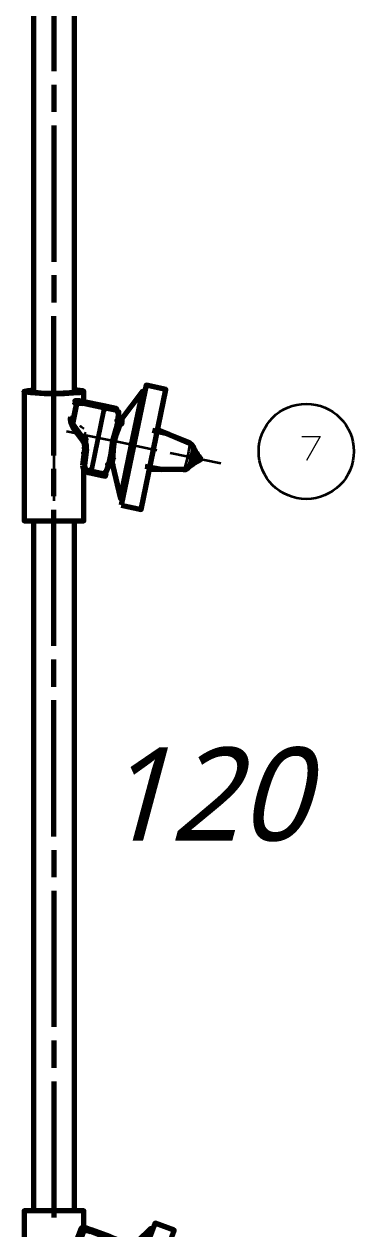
# Model space of a CAD drawing. Header units: millimetres. Extents: x 0 to 174, y 0 to 33.
# Drawn here: x 33.839 to 34.793, y 11.265 to 14.75 of the extents above; entities that cross this region are included whole.
import ezdxf

# ---------------------------------------------------------------- set-up
doc = ezdxf.new("R2010")
doc.units = ezdxf.units.MM
doc.layers.add('PDF_Geomertry', color=7, linetype='Continuous', true_color=0x405f80)
doc.layers.add('PDF_Text', color=7, linetype='Continuous')
doc.styles.add('PDF Lucida Handwriting Italic', font='')
doc.styles.get('PDF Lucida Handwriting Italic').set_extended_font_data('Lucida Handwriting', italic=True)

# ---------------------------------------------------------------- blocks, each defined once
blk = doc.blocks.new('SYM_7_014')
at = {"layer": 'PDF_Geomertry', "lineweight": 70}
for points in [[(-0.1478, 0.1159), (-0.1478, 0.1452), (-0.1487, 0.1444), (-0.1515, 0.1434), (-0.1603, 0.1419), (-0.1793, 0.1402), (-0.2047, 0.1392), (-0.2624, 0.1391), (-0.3014, 0.1412), (-0.3172, 0.1434), (-0.32, 0.1442), (-0.3207, 0.1447), (-0.321, 0.1449), (-0.321, 0.1451), (-0.321, 0.1452), (-0.321, 0.1453), (-0.321, 0.1455), (-0.3208, 0.1456), (-0.3203, 0.1462), (-0.3189, 0.1467), (-0.3094, 0.1485), (-0.2935, 0.1499)], [(-0.321, 0.1452), (-0.321, -0.0301), (-0.321, -0.2283), (-0.1478, -0.2283), (-0.1478, -0.0813)], [(-0.1478, 0.1452), (-0.1478, 0.1453), (-0.1479, 0.1456), (-0.1481, 0.1458), (-0.1487, 0.1462), (-0.1517, 0.1472), (-0.1672, 0.1494), (-0.1754, 0.1499)], [(0.0281, 0.1449), (0.0224, 0.146), (-0.0431, 0.0595)], [(-0.0418, -0.1641), (-0.0097, -0.009), (0.0224, 0.146)], [(-0.0376, 0.0565), (-0.0407, 0.0549), (-0.0446, 0.0553), (-0.0474, 0.0576), (-0.0481, 0.0591), (-0.0481, 0.0608), (-0.0479, 0.0624), (-0.0471, 0.0869), (-0.0471, 0.0869), (-0.0472, 0.0869), (-0.0472, 0.0867), (-0.0475, 0.0867), (-0.05, 0.0863), (-0.0521, 0.0862), (-0.0517, 0.0894), (-0.0525, 0.0945), (-0.0549, 0.0967), (-0.0899, 0.104), (-0.1476, 0.1159), (-0.1533, 0.1172), (-0.161, 0.118), (-0.1669, 0.118), (-0.169, 0.1083), (-0.1719, 0.0942), (-0.1769, 0.0703), (-0.1719, 0.0942), (-0.169, 0.1083), (-0.1669, 0.118), (-0.1738, 0.118), (-0.169, 0.1083), (-0.1774, 0.1148), (-0.1775, 0.1149)], [(-0.1685, 0.1103), (-0.1681, 0.1123)], [(-0.161, 0.118), (-0.161, 0.1083)], [(-0.161, 0.1137), (-0.1572, 0.1156), (-0.1535, 0.1165), (-0.1525, 0.116), (-0.1514, 0.116)], [(-0.1533, 0.1172), (-0.1535, 0.1165), (-0.1553, 0.1076)], [(-0.1535, 0.1165), (-0.1476, 0.1159)], [(-0.1864, 0.0723), (-0.1872, 0.0655), (-0.1868, 0.0587), (-0.1851, 0.0519), (-0.1822, 0.0456), (-0.1822, 0.0456), (-0.1822, 0.0459), (-0.1821, 0.0462), (-0.1818, 0.0477), (-0.1811, 0.0508), (-0.1769, 0.0703), (-0.1811, 0.0508), (-0.1818, 0.0477), (-0.1821, 0.0462), (-0.1822, 0.0459), (-0.1822, 0.0456), (-0.1822, 0.0456), (-0.1796, 0.0413), (-0.1536, 0.0065), (-0.1497, 0.0002), (-0.1472, -0.0067), (-0.146, -0.014), (-0.1463, -0.0213), (-0.1456, -0.0103), (-0.146, -0.0031), (-0.1474, 0.011), (-0.1454, 0.0106), (-0.1429, 0.0099), (-0.1426, 0.0098), (-0.1426, 0.0097), (-0.1425, 0.0097), (-0.1425, 0.0097)], [(-0.0476, 0.071), (-0.0474, 0.0691)], [(-0.1531, 0.0447), (-0.1533, 0.0444), (-0.1561, 0.0398)], [(-0.084, -0.0913), (-0.0861, -0.0898), (-0.0883, -0.0887), (-0.0894, -0.0923), (-0.0921, -0.0962), (-0.094, -0.0972), (-0.095, -0.0972), (-0.0917, -0.0973), (-0.0885, -0.0962), (-0.0858, -0.0941), (-0.084, -0.0913), (-0.075, -0.0685), (-0.0726, -0.0658), (-0.0692, -0.0649), (-0.0658, -0.0663), (-0.0639, -0.0694), (-0.0632, -0.0669), (-0.0653, -0.0638), (-0.069, -0.0626), (-0.0725, -0.0638), (-0.0744, -0.0669), (-0.0717, -0.0531), (-0.0685, -0.0258), (-0.0639, 0.0023), (-0.0569, 0.0298), (-0.049, 0.056), (-0.0481, 0.0608), (-0.0528, 0.0617), (-0.0514, 0.0617), (-0.0479, 0.0624), (-0.0468, 0.0592), (-0.0439, 0.0572), (-0.0403, 0.0572), (-0.0374, 0.0591), (-0.0371, 0.0669), (-0.0371, 0.0673)], [(-0.049, 0.056), (-0.0489, 0.0544), (-0.0467, 0.0517), (-0.0442, 0.0508), (-0.0418, 0.0506), (-0.0386, 0.0522), (-0.0376, 0.0566)], [(-0.0474, 0.0692), (-0.0474, 0.0691), (-0.0475, 0.0683), (-0.0478, 0.0613)], [(-0.1425, 0.0095), (-0.1435, 0.0016), (-0.1444, -0.0062), (-0.1453, -0.0138), (-0.1457, -0.0176), (-0.1458, -0.0184), (-0.1463, -0.0213), (-0.1515, -0.0674)], [(-0.1412, 0.0202), (-0.1421, 0.0203), (-0.1471, 0.0209)], [(-0.0639, 0.0023), (-0.0553, 0.0005)], [(0.1567, -0.0019), (0.1276, 0.0097), (0.0989, 0.021), (0.0928, 0.0231), (0.0717, 0.028), (0.0504, 0.0328)], [(0.09, 0.0247), (0.0729, 0.0315), (0.0699, 0.0326)], [(0.0928, 0.0231), (0.1568, -0.0038), (0.1569, -0.0026), (0.1568, -0.0022), (0.1567, -0.0019), (0.1567, -0.0019), (0.1586, -0.0028)], [(-0.1478, -0.0351), (-0.1478, -0.0301)], [(0.1568, -0.0038), (0.1583, -0.0045), (0.1586, -0.0033), (0.1587, -0.003), (0.1586, -0.0028), (0.1586, -0.0028), (0.1586, -0.0028), (0.1643, -0.0074), (0.1669, -0.0116), (0.1688, -0.0177), (0.1685, -0.0238), (0.1669, -0.031), (0.1653, -0.0391), (0.1646, -0.0405), (0.1626, -0.0431), (0.1622, -0.0442), (0.1621, -0.0449), (0.1621, -0.0462), (0.1628, -0.0494), (0.1629, -0.0509), (0.1621, -0.0549), (0.1613, -0.0588), (0.1597, -0.066), (0.1576, -0.071), (0.1538, -0.0755), (0.1497, -0.078), (0.1426, -0.0797), (0.1425, -0.081), (0.1424, -0.0815), (0.1424, -0.0815), (0.1424, -0.0816), (0.1401, -0.0816), (0.0781, -0.0797)], [(0.1688, -0.0184), (0.1753, -0.028), (0.1782, -0.0323), (0.1811, -0.0365), (0.1837, -0.0403), (0.1861, -0.0437), (0.1907, -0.0505), (0.1837, -0.0549), (0.1821, -0.0559), (0.1676, -0.0651), (0.1578, -0.0712)], [(0.1582, -0.0045), (0.1615, -0.0067), (0.1644, -0.0094), (0.1667, -0.0128), (0.1682, -0.0165), (0.1688, -0.0203), (0.1685, -0.0238)], [(-0.1517, -0.0674), (-0.1503, -0.0769), (-0.1447, -0.0845), (-0.1362, -0.0887), (-0.13, -0.0899), (-0.095, -0.0972), (-0.0853, -0.0992), (-0.0838, -0.0913)], [(-0.0747, -0.0684), (-0.0757, -0.0702)], [(-0.0746, -0.0677), (-0.0749, -0.0685), (-0.0749, -0.0685), (-0.0749, -0.0687), (-0.0749, -0.0687), (-0.0747, -0.0685)], [(-0.0717, -0.0531), (-0.071, -0.0517), (-0.0699, -0.0508), (-0.0664, -0.0499), (-0.0626, -0.051), (-0.0612, -0.0522), (-0.0604, -0.0535)], [(-0.0656, -0.0666), (-0.0418, -0.1641), (-0.0362, -0.1652)], [(-0.0646, -0.0709), (-0.0639, -0.0694)], [(0.1576, -0.0716), (0.1597, -0.066), (0.1585, -0.0701), (0.1562, -0.0738), (0.1533, -0.0769), (0.15, -0.0792), (0.1463, -0.0808), (0.1424, -0.0815)], [(0.1628, -0.0513), (0.1711, -0.0531), (0.176, -0.0552), (0.18, -0.0558), (0.1833, -0.0551), (0.1837, -0.0549)], [(0.1654, -0.0385), (0.1738, -0.0403), (0.179, -0.0402), (0.1829, -0.0413), (0.1858, -0.0434), (0.1861, -0.0437)], [(0.1738, -0.0403), (0.176, -0.0416), (0.1774, -0.0442), (0.1774, -0.0474)], [(0.0468, -0.0788), (0.0685, -0.0794), (0.0781, -0.0797), (0.0717, -0.0791), (0.0503, -0.0752), (0.0289, -0.0713)], [(0.1401, -0.0816), (0.1403, -0.0815), (0.1404, -0.0813), (0.1407, -0.081), (0.1411, -0.0798), (0.0717, -0.0791)], [(0.1411, -0.0798), (0.1426, -0.0797)]]:
    blk.add_lwpolyline(points, dxfattribs=at)
for points in [[(-0.04, -0.1837), (0.0178, -0.1956), (0.0896, 0.1513), (0.0318, 0.1634)], [(-0.0918, 0.0945), (-0.0899, 0.104), (-0.0889, 0.1035), (-0.0875, 0.1019), (-0.0867, 0.0972), (-0.0871, 0.0935)], [(-0.0749, -0.0685), (-0.0749, -0.0684), (-0.0749, -0.0684), (-0.075, -0.0683), (-0.076, -0.0676), (-0.0792, -0.0659), (-0.0757, -0.0666), (-0.0744, -0.0669)], [(-0.1232, -0.0815), (-0.1236, -0.083), (-0.126, -0.0878), (-0.1281, -0.0897), (-0.129, -0.0899), (-0.13, -0.0899), (-0.1299, -0.0892), (-0.1281, -0.0805)]]:
    blk.add_lwpolyline(points, close=True, dxfattribs=at)
at = {"layer": 'PDF_Geomertry', "lineweight": 35}
for points in [[(-0.1717, 0.0472), (-0.1757, 0.0542), (-0.1774, 0.0623), (-0.1769, 0.0703), (-0.1719, 0.0942), (-0.169, 0.1083), (-0.161, 0.1083), (-0.1553, 0.1076), (-0.1496, 0.1065)], [(-0.169, 0.1083), (-0.169, 0.1083)], [(-0.1687, 0.1094), (-0.1621, 0.108), (-0.16, 0.1076), (-0.1596, 0.1076), (-0.1593, 0.1074)], [(-0.1362, -0.0887), (-0.136, -0.0874), (-0.1343, -0.0791), (-0.1281, -0.0805), (-0.0918, 0.0945), (-0.1496, 0.1065), (-0.1476, 0.1159)], [(-0.1864, 0.0723), (-0.1857, 0.0722), (-0.1769, 0.0703)], [(-0.1769, 0.0703), (-0.1769, 0.0703)], [(-0.1536, 0.0065), (-0.1529, 0.0069), (-0.1458, 0.0122), (-0.1717, 0.0472), (-0.1785, 0.0422), (-0.1796, 0.0413)], [(-0.004, -0.0102), (-0.0097, -0.009), (-0.0553, 0.0005), (-0.0504, 0.0185), (-0.0443, 0.036), (-0.0385, 0.052)], [(-0.0376, 0.0565), (-0.0374, 0.0591)], [(-0.1365, -0.0224), (-0.1367, -0.0102), (-0.1399, 0.0016), (-0.1458, 0.0122)], [(-0.0632, -0.0669), (-0.0604, -0.0535), (-0.0587, -0.0259), (-0.0575, -0.0127), (-0.0553, 0.0005)], [(0.0644, 0.0299), (0.09, 0.0247)], [(0.0653, 0.0335), (0.0699, 0.0326)], [(-0.1463, -0.0213), (-0.1458, -0.0213), (-0.1454, -0.0213), (-0.1433, -0.0216), (-0.1365, -0.0224), (-0.1419, -0.0685), (-0.1508, -0.0674), (-0.1515, -0.0674)], [(0.1582, -0.0045), (0.1549, -0.0288), (0.1492, -0.056), (0.1426, -0.0797)], [(0.1668, -0.0317), (0.1678, -0.0331), (0.1665, -0.0328)], [(0.1753, -0.028), (0.1743, -0.0287), (0.1678, -0.0331), (0.179, -0.0402)], [(-0.1419, -0.0685), (-0.1419, -0.0703), (-0.1417, -0.0722), (-0.141, -0.074), (-0.1401, -0.0753), (-0.1389, -0.0769), (-0.1376, -0.0778), (-0.1358, -0.0787), (-0.1343, -0.0791)], [(0.1614, -0.0583), (0.1628, -0.0573), (0.1615, -0.057)], [(0.1621, -0.0449), (0.1772, -0.048), (0.181, -0.0502), (0.1824, -0.0523), (0.1833, -0.0551)], [(0.1622, -0.0442), (0.1774, -0.0474), (0.1817, -0.0469), (0.1858, -0.0434)], [(0.176, -0.0552), (0.1628, -0.0573), (0.1669, -0.064), (0.1676, -0.0651)], [(0.1772, -0.048), (0.176, -0.0509), (0.1738, -0.0527), (0.1711, -0.0531)], [(0.0468, -0.0788), (0.0422, -0.0778)], [(0.0685, -0.0794), (0.0429, -0.0741)]]:
    blk.add_lwpolyline(points, dxfattribs=at)
blk.add_lwpolyline([(-0.1232, -0.0815), (-0.0883, -0.0887), (-0.0792, -0.0659), (-0.0528, 0.0617), (-0.0521, 0.0862), (-0.0871, 0.0935)], close=True, dxfattribs=at)
blk = doc.blocks.new('SYM_7_044')
at = {"layer": 'PDF_Geomertry', "lineweight": 70}
for points in [[(-0.1492, 0.1426), (-0.1492, 0.1919), (-0.3224, 0.1919), (-0.3224, 0.0063), (-0.3224, -0.1821), (-0.1492, -0.1821), (-0.1492, -0.0672)], [(-0.0395, 0.0632), (-0.0397, 0.0615), (-0.0378, 0.0585), (-0.0356, 0.0571), (-0.0333, 0.0567), (-0.0299, 0.0576), (-0.0283, 0.0618), (-0.0315, 0.0607), (-0.0352, 0.0618), (-0.0377, 0.0644), (-0.0381, 0.066), (-0.0378, 0.0676), (-0.0374, 0.0692), (-0.033, 0.0933), (-0.033, 0.0933), (-0.0331, 0.0933), (-0.0331, 0.0932), (-0.0334, 0.0932), (-0.036, 0.0932), (-0.038, 0.0935), (-0.0372, 0.0965), (-0.0372, 0.1017), (-0.0391, 0.1042), (-0.0726, 0.1167), (-0.128, 0.1372), (-0.1334, 0.1393), (-0.146, 0.144), (-0.1467, 0.1422), (-0.1502, 0.1329), (-0.1552, 0.1194), (-0.1638, 0.0968), (-0.1552, 0.1194), (-0.1502, 0.1329), (-0.1467, 0.1422), (-0.1534, 0.1433), (-0.1577, 0.1408), (-0.1728, 0.1001), (-0.1747, 0.0935), (-0.1753, 0.0865), (-0.1747, 0.0797), (-0.1728, 0.0731), (-0.1728, 0.0731), (-0.1727, 0.0733), (-0.1727, 0.0736), (-0.172, 0.0751), (-0.171, 0.0779), (-0.1638, 0.0968), (-0.171, 0.0779), (-0.172, 0.0751), (-0.1727, 0.0736), (-0.1727, 0.0733), (-0.1728, 0.0731), (-0.1728, 0.0731), (-0.1708, 0.0683), (-0.1505, 0.0299), (-0.1477, 0.0232), (-0.1462, 0.016), (-0.146, 0.0086), (-0.1473, 0.0014), (-0.1451, 0.0121), (-0.1444, 0.0193), (-0.1437, 0.0335), (-0.1417, 0.0329), (-0.1394, 0.0318), (-0.1391, 0.0317), (-0.1391, 0.0315), (-0.1391, 0.0314), (-0.1391, 0.0314), (-0.1412, 0.0236), (-0.1433, 0.0161), (-0.1453, 0.0088), (-0.1463, 0.0051), (-0.1466, 0.0042), (-0.1473, 0.0014), (-0.1597, -0.0433), (-0.1599, -0.0529), (-0.1555, -0.0614), (-0.1477, -0.0667), (-0.1417, -0.0689), (-0.1083, -0.0814), (-0.099, -0.0849), (-0.0962, -0.0774)], [(-0.1467, 0.1422), (-0.1408, 0.1413), (-0.1334, 0.1393), (-0.1337, 0.1386), (-0.1369, 0.1303)], [(-0.1408, 0.1413), (-0.141, 0.14), (-0.1424, 0.1317)], [(-0.0659, -0.1556), (-0.0106, -0.0071), (0.0447, 0.1413)], [(0.0501, 0.1393), (0.0447, 0.1413), (-0.0331, 0.0656)], [(-0.1494, 0.1349), (-0.1487, 0.1367)], [(-0.1415, 0.1371), (-0.1376, 0.1385), (-0.1337, 0.1386), (-0.1327, 0.1381), (-0.1316, 0.1379)], [(-0.1337, 0.1386), (-0.128, 0.1372)], [(-0.0965, -0.0772), (-0.0984, -0.0753), (-0.1003, -0.074), (-0.102, -0.0774), (-0.1052, -0.0808), (-0.1073, -0.0815), (-0.1083, -0.0814), (-0.1049, -0.0819), (-0.1016, -0.0814), (-0.0987, -0.0797), (-0.0965, -0.0772), (-0.0841, -0.056), (-0.0815, -0.0537), (-0.0778, -0.0533), (-0.0748, -0.0553), (-0.0733, -0.0586), (-0.0722, -0.0562), (-0.0738, -0.0529), (-0.0773, -0.0511), (-0.081, -0.0518), (-0.0834, -0.0546), (-0.0784, -0.0414), (-0.0712, -0.0149), (-0.0624, 0.0122), (-0.0513, 0.0383), (-0.0395, 0.0632), (-0.0378, 0.0676), (-0.0424, 0.0693), (-0.041, 0.0692), (-0.0374, 0.0692), (-0.0369, 0.066), (-0.0344, 0.0635), (-0.0308, 0.0629), (-0.0276, 0.0643), (-0.0262, 0.0719), (-0.026, 0.0725)], [(-0.0359, 0.0776), (-0.0359, 0.0758), (-0.036, 0.0758), (-0.0362, 0.075), (-0.0376, 0.0682)], [(-0.1442, 0.0676), (-0.1445, 0.0674), (-0.148, 0.0632)], [(-0.1362, 0.0418), (-0.137, 0.0419), (-0.1419, 0.0433)], [(-0.1492, -0.0056), (-0.1492, 0.0063), (-0.3224, 0.0063), (-0.1492, 0.0063)], [(-0.0624, 0.0122), (-0.0542, 0.0092)], [(0.0956, 0.009), (0.1548, -0.0274), (0.1551, -0.0261), (0.1551, -0.0257), (0.1549, -0.0254), (0.1549, -0.0253), (0.128, -0.0096), (0.1013, 0.0061), (0.0956, 0.009), (0.0753, 0.0171), (0.0552, 0.0251)], [(0.0931, 0.011), (0.0773, 0.0203), (0.0744, 0.0219)], [(0.1548, -0.0274), (0.1562, -0.0282), (0.1567, -0.0271), (0.1567, -0.0268), (0.1567, -0.0267), (0.1567, -0.0265), (0.1567, -0.0265), (0.1616, -0.0319), (0.1637, -0.0365), (0.1645, -0.0428), (0.1633, -0.0489), (0.1606, -0.0557), (0.1578, -0.0635), (0.157, -0.0646), (0.1547, -0.0669), (0.154, -0.0681), (0.1537, -0.0686), (0.1535, -0.0699), (0.1538, -0.0732), (0.1537, -0.0747), (0.1522, -0.0786), (0.1508, -0.0824), (0.1483, -0.0893), (0.1455, -0.0939), (0.1409, -0.0976), (0.1366, -0.0994), (0.1294, -0.1001), (0.129, -0.1014), (0.1288, -0.1018), (0.1287, -0.1019), (0.1287, -0.1019), (0.1265, -0.1017)], [(0.1549, -0.0254), (0.1567, -0.0265)], [(0.156, -0.0282), (0.1591, -0.0308), (0.1615, -0.034), (0.1631, -0.0376), (0.1641, -0.0415), (0.1641, -0.0454), (0.1633, -0.0489)], [(-0.0838, -0.0561), (-0.0851, -0.0576)], [(-0.0837, -0.0554), (-0.084, -0.0561), (-0.084, -0.0561), (-0.084, -0.0562), (-0.084, -0.0562), (-0.0838, -0.0562)], [(-0.0784, -0.0414), (-0.0777, -0.0401), (-0.0763, -0.0393), (-0.0727, -0.039), (-0.0692, -0.0407), (-0.0681, -0.0419), (-0.0674, -0.0435)], [(-0.0745, -0.0556), (-0.0659, -0.1556), (-0.0605, -0.1575)], [(-0.0741, -0.06), (-0.0733, -0.0586)], [(0.1644, -0.0435), (0.1694, -0.054), (0.1716, -0.0586), (0.1738, -0.0632), (0.1759, -0.0675), (0.1777, -0.0711), (0.1812, -0.0786), (0.1737, -0.0818), (0.1719, -0.0826), (0.1562, -0.0894), (0.1456, -0.094)], [(0.158, -0.0629), (0.1659, -0.0658), (0.1712, -0.0667), (0.1749, -0.0683), (0.1774, -0.0707), (0.1777, -0.0711)], [(0.1659, -0.0658), (0.168, -0.0675), (0.169, -0.0703), (0.1685, -0.0735)], [(0.0347, -0.0847), (0.056, -0.0886), (0.0653, -0.0903), (0.0591, -0.0887), (0.0387, -0.0817), (0.0181, -0.0746)], [(0.0653, -0.0903), (0.1265, -0.1015), (0.1266, -0.1015), (0.1269, -0.1014), (0.1272, -0.1011), (0.1277, -0.1), (0.0591, -0.0887)], [(0.1277, -0.1), (0.1294, -0.1001)], [(0.1453, -0.0944), (0.1483, -0.0893), (0.1463, -0.0931), (0.1435, -0.0964), (0.1403, -0.0989), (0.1366, -0.1007), (0.1326, -0.1017), (0.1287, -0.1018)], [(0.1534, -0.0751), (0.1615, -0.0782), (0.1659, -0.081), (0.1698, -0.0822), (0.1733, -0.0819), (0.1737, -0.0818)]]:
    blk.add_lwpolyline(points, dxfattribs=at)
for points in [[(-0.1502, 0.1329), (-0.1534, 0.1433), (-0.156, 0.1428), (-0.1577, 0.1408), (-0.1576, 0.1407)], [(-0.067, -0.1751), (-0.0117, -0.1958), (0.112, 0.1363), (0.0566, 0.1569)], [(-0.076, 0.1076), (-0.0726, 0.1167), (-0.0717, 0.1161), (-0.0706, 0.1142), (-0.0705, 0.1094), (-0.0715, 0.1058)], [(-0.1338, -0.0615), (-0.1344, -0.0631), (-0.1376, -0.0675), (-0.1398, -0.0689), (-0.1408, -0.069), (-0.1417, -0.0689), (-0.1415, -0.0682), (-0.1384, -0.0599)], [(-0.0841, -0.0561), (-0.0841, -0.056), (-0.0841, -0.056), (-0.0841, -0.0558), (-0.0849, -0.055), (-0.088, -0.0528), (-0.0847, -0.054), (-0.0834, -0.0546)]]:
    blk.add_lwpolyline(points, close=True, dxfattribs=at)
at = {"layer": 'PDF_Geomertry', "lineweight": 35}
for points in [[(-0.1728, 0.1001), (-0.1722, 0.0999), (-0.1638, 0.0968), (-0.1638, 0.0967), (-0.1552, 0.1194), (-0.1502, 0.1329), (-0.1424, 0.1317), (-0.1369, 0.1303), (-0.1313, 0.1282)], [(-0.1502, 0.1329), (-0.1502, 0.1329)], [(-0.1498, 0.134), (-0.1434, 0.1317), (-0.1415, 0.131), (-0.141, 0.1308), (-0.1408, 0.1307)], [(-0.1477, -0.0667), (-0.1473, -0.0654), (-0.1444, -0.0576), (-0.1384, -0.0599), (-0.076, 0.1076), (-0.1313, 0.1282), (-0.128, 0.1372)], [(-0.1505, 0.0299), (-0.1498, 0.0303), (-0.1419, 0.0344), (-0.1622, 0.0729), (-0.1697, 0.069), (-0.1708, 0.0683)], [(-0.1622, 0.0729), (-0.1649, 0.0806), (-0.1655, 0.0888), (-0.1638, 0.0967)], [(-0.0052, -0.0092), (-0.0106, -0.0071), (-0.0542, 0.0092), (-0.0467, 0.0263), (-0.0378, 0.0426), (-0.0298, 0.0575)], [(-0.0283, 0.0618), (-0.0276, 0.0643)], [(-0.1473, 0.0014), (-0.147, 0.0014), (-0.1466, 0.0013), (-0.1447, 0.0007), (-0.138, -0.0011), (-0.1503, -0.046), (-0.159, -0.0435), (-0.1597, -0.0433)], [(-0.138, -0.0011), (-0.1362, 0.011), (-0.1376, 0.0231), (-0.1419, 0.0344)], [(-0.0722, -0.0562), (-0.0674, -0.0435), (-0.0616, -0.0164), (-0.0583, -0.0035), (-0.0542, 0.0092)], [(0.0687, 0.02), (0.0931, 0.011)], [(0.0699, 0.0236), (0.0744, 0.0219)], [(0.156, -0.0282), (0.1491, -0.0518), (0.1394, -0.0778), (0.1294, -0.1001)], [(-0.1503, -0.046), (-0.1506, -0.0476), (-0.1506, -0.0494), (-0.1502, -0.0515), (-0.1497, -0.0529), (-0.1485, -0.0546), (-0.1474, -0.0557), (-0.1458, -0.0569), (-0.1444, -0.0576)], [(0.1537, -0.0686), (0.1683, -0.074), (0.1716, -0.0768), (0.1727, -0.079), (0.1733, -0.0819)], [(0.154, -0.0681), (0.1685, -0.0735), (0.1727, -0.0736), (0.1774, -0.0707)], [(0.1605, -0.0564), (0.1612, -0.0579), (0.1601, -0.0575)], [(0.1694, -0.054), (0.1683, -0.0544), (0.1612, -0.0579), (0.1712, -0.0667)], [(0.0347, -0.0847), (0.0302, -0.0831)], [(0.056, -0.0886), (0.0316, -0.0796)], [(0.151, -0.0818), (0.1526, -0.0811), (0.1515, -0.0807)], [(0.1659, -0.081), (0.1526, -0.0811), (0.1562, -0.0894)], [(0.1683, -0.074), (0.1666, -0.0768), (0.1641, -0.0782), (0.1615, -0.0782)]]:
    blk.add_lwpolyline(points, dxfattribs=at)
blk.add_lwpolyline([(-0.1338, -0.0615), (-0.1003, -0.074), (-0.088, -0.0528), (-0.0424, 0.0693), (-0.038, 0.0935), (-0.0715, 0.1058)], close=True, dxfattribs=at)

msp = doc.modelspace()

# ---------------------------------------------------------------- linework, layer by layer
at = {"layer": 'PDF_Geomertry', "lineweight": 70}
for points in [[(33.8661, 16.4942), (33.8661, 13.6871), (33.8661, 13.6871), (33.8661, 13.6869), (33.8664, 13.6867), (33.8671, 13.6864), (33.87, 13.6856), (33.8875, 13.6837), (33.9282, 13.6828), (33.9521, 13.6832), (33.9712, 13.6843), (33.9808, 13.6857), (33.9842, 13.6871), (33.9842, 16.4942)], [(33.8661, 13.3136), (33.8661, 11.3169)], [(33.9842, 11.3169), (33.9842, 13.3136)]]:
    msp.add_lwpolyline(points, dxfattribs=at)
at = {"layer": 'PDF_Geomertry', "color": 3, "lineweight": 70}
for points in [[(33.9251, 15.0078), (33.9251, 14.614)], [(33.9251, 14.5747), (33.9251, 14.496)], [(33.9251, 14.4565), (33.9251, 14.0629)], [(33.9251, 14.0235), (33.9251, 13.9447)], [(33.9251, 13.5026), (33.9251, 13.5118), (33.9251, 13.9054)], [(33.9251, 13.3846), (33.9251, 13.4632)], [(33.9251, 12.9514), (33.9251, 13.3451)], [(33.9251, 12.8333), (33.9251, 12.9121)], [(33.9251, 12.4003), (33.9251, 12.794)], [(33.9251, 12.3608), (33.9251, 12.2822)], [(33.9251, 12.2428), (33.9251, 11.849)], [(33.9251, 11.8097), (33.9251, 11.731)], [(33.9251, 11.6917), (33.9251, 11.2979)]]:
    msp.add_lwpolyline(points, dxfattribs=at)
at = {"layer": 'PDF_Geomertry', "color": 18, "lineweight": 35, "true_color": 0x260000}
for points in [[(33.9251, 15.0078), (33.9251, 14.614)], [(33.9251, 14.5747), (33.9251, 14.496)], [(33.9251, 14.4565), (33.9251, 14.0629)], [(33.9251, 14.0235), (33.9251, 13.9447)], [(33.9251, 13.9054), (33.9251, 13.5117)], [(33.9251, 13.6782), (33.9251, 13.8279)], [(33.9251, 13.5026), (33.9251, 13.6399), (33.9251, 13.4915)], [(33.9251, 13.6389), (33.9251, 13.5601)], [(34.1074, 13.5417), (33.9612, 13.5719)], [(34.1458, 13.5338), (34.2229, 13.5178)], [(33.9251, 13.5207), (33.9251, 13.3711)], [(34.2615, 13.5097), (34.4075, 13.4796)], [(33.9251, 13.4724), (33.9251, 13.3753)], [(33.9251, 13.3846), (33.9251, 13.4632)], [(33.9251, 13.4521), (33.9251, 13.3733)], [(33.9251, 12.9514), (33.9251, 13.3451)], [(33.9251, 13.334), (33.9251, 13.1857)], [(33.9251, 12.8333), (33.9251, 12.9121)], [(33.9251, 12.4003), (33.9251, 12.794)], [(33.9251, 12.3608), (33.9251, 12.2822)], [(33.9251, 12.2428), (33.9251, 11.849)], [(33.9251, 11.8097), (33.9251, 11.731)], [(33.9251, 11.6917), (33.9251, 11.2979)], [(33.9251, 11.3028), (33.9251, 11.445)]]:
    msp.add_lwpolyline(points, dxfattribs=at)
at = {"layer": 'PDF_Geomertry', "color": 18, "lineweight": 13, "true_color": 0x260000}
msp.add_lwpolyline([(34.6422, 13.5568), (34.6956, 13.5568), (34.6556, 13.4879)], dxfattribs=at)
at = {"layer": 'PDF_Geomertry', "color": 18, "lineweight": 35, "true_color": 0x260000}
msp.add_circle((34.6552, 13.5141), 0.1378, dxfattribs=at)

# ---------------------------------------------------------------- block references
for name, p in [('SYM_7_014', (34.1596, 13.5419)), ('SYM_7_044', (34.161, 11.125))]:
    msp.add_blockref(name, p)

# ---------------------------------------------------------------- texts
at = {"layer": 'PDF_Text', "insert": (34.0585, 12.3847), "char_height": 0.26906, "attachment_point": 7, "style": 'PDF Lucida Handwriting Italic'}
msp.add_mtext('120', dxfattribs=at)

doc.saveas('drawing.dxf')
